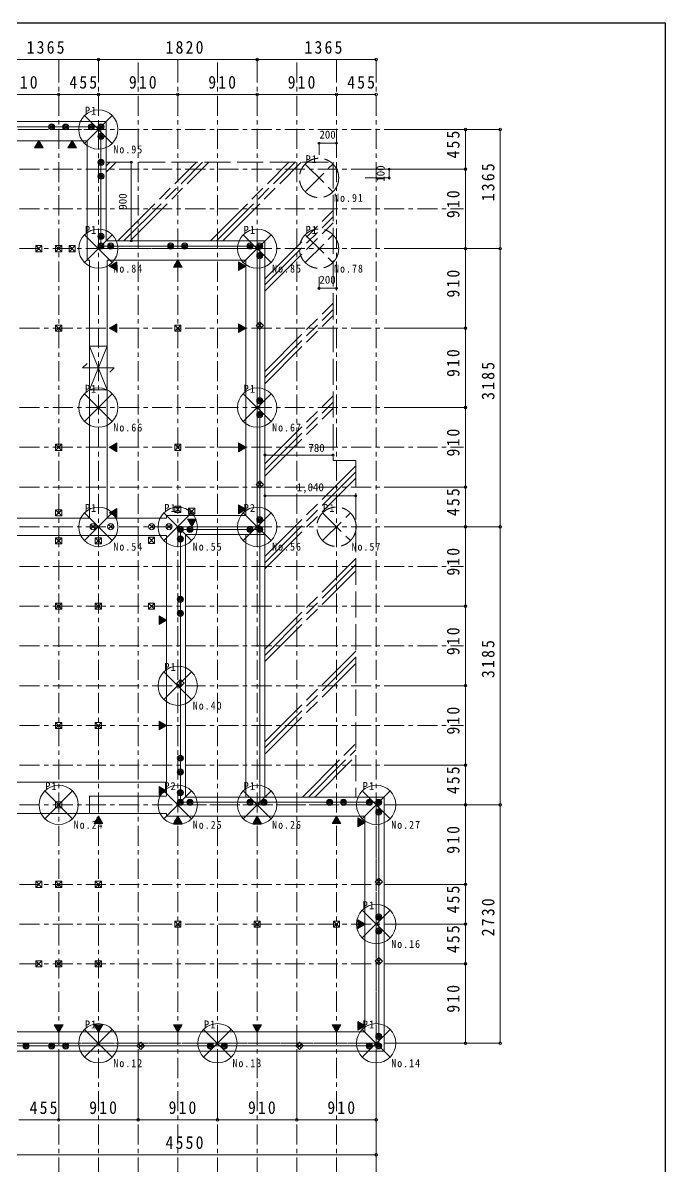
# Model space of a CAD drawing. Units: millimetres at full size, sheet at 1:50. Extents: x -17704 to 55037, y -1981 to 18549.
# Drawn here: x 47673 to 55037, y 5177 to 18270 of the extents above; entities that cross this region are included whole.
import ezdxf
from ezdxf.enums import TextEntityAlignment as Align

# ---------------------------------------------------------------- set-up
doc = ezdxf.new("R2010")
doc.units = ezdxf.units.MM
doc.header["$LTSCALE"] = 50
doc.header["$PDMODE"] = 32
doc.header["$PDSIZE"] = 25
for name, pattern in [('CHAIN', [18.5, 12, -1.5, 3.5, -1.5]), ('DASHED', [7.5, 6, -1.5]), ('USER2', [7.6, 4.6, -1, 1, -1])]:
    doc.linetypes.add(name, pattern=pattern)
for name, color, linetype, lineweight in [('0-1_画層21', 30, 'Continuous', 18), ('8-0', 9, 'Continuous', 18), ('F-0', 7, 'Continuous', 18)]:
    doc.layers.add(name, color=color, linetype=linetype, lineweight=lineweight)
doc.layers.add('5-0', color=7, linetype='Continuous')
doc.styles.add('ＭＳ ゴシック', font='')
doc.styles.get('ＭＳ ゴシック').set_extended_font_data('MS Gothic')

msp = doc.modelspace()

# ---------------------------------------------------------------- linework, layer by layer
at = {"layer": '0-1_画層21'}
for p, q in [((43444.27, 17138.82), (48629.26, 17138.82)), ((48629.26, 17138.82), (48629.26, 15773.83)), ((48409.26, 16918.82), (45454.26, 16918.82)), ((48409.26, 15553.83), (48409.26, 16918.82)), ((48629.26, 15773.83), (50449.26, 15773.83)), ((48629.26, 15773.83), (50449.26, 15773.83)), ((50449.26, 15773.83), (50449.26, 12408.83)), ((48639.26, 15553.83), (48639.26, 12598.83)), ((50229.26, 15553.83), (48639.26, 15553.83)), ((50229.26, 12628.83), (50229.26, 15553.83)), ((48639.26, 14068.83), (48439.26, 14568.83)), ((48639.26, 14568.83), (48439.26, 14068.82)), ((48439.26, 14568.83), (48639.26, 14568.83)), ((48639.26, 14068.83), (48439.26, 14068.83)), ((48639.26, 12598.83), (49319.26, 12598.83)), ((49319.26, 12628.83), (50229.26, 12628.83)), ((49319.26, 12598.83), (49319.26, 12628.83)), ((49319.26, 12398.83), (47274.26, 12398.83)), ((49319.26, 9413.83), (49319.26, 12398.83)), ((50229.26, 9403.83), (50229.26, 12408.83)), ((50449.26, 12408.83), (50449.26, 9403.83)), ((47274.26, 9573.83), (48539.26, 9573.83)), ((48439.26, 9573.83), (49319.26, 9573.83)), ((48439.26, 9413.83), (49319.26, 9413.83)), ((48439.26, 9213.83), (48439.26, 9413.83)), ((49539.26, 9403.83), (51814.25, 9403.83)), ((51814.25, 9403.83), (51814.25, 6493.84)), ((48439.26, 9213.83), (47274.26, 9213.83)), ((49319.26, 9213.83), (48439.26, 9213.83)), ((51594.25, 9183.83), (49319.26, 9183.83)), ((51594.25, 6713.84), (51594.25, 9183.83)), ((42269.27, 6713.84), (51594.25, 6713.84)), ((51814.25, 6493.84), (32069.28, 6493.84))]:
    msp.add_line(p, q, dxfattribs=at)
at = {"layer": '0-1_画層21', "color": 7}
for p, q in [((51069.3, 16891.37), (51269.25, 16891.37)), ((51069.3, 16758.51), (51069.3, 16891.37)), ((51269.25, 16758.51), (51269.25, 16891.37)), ((48916.46, 15773.83), (48916.46, 16673.83)), ((51872.97, 16593.82), (51599.05, 16593.82)), ((51872.97, 16593.82), (51872.97, 16493.82)), ((51872.97, 16493.82), (51599.05, 16493.82)), ((51069.3, 15229.88), (51069.3, 15362.74)), ((51269.25, 15229.88), (51269.25, 15362.74)), ((51069.3, 15229.88), (51269.25, 15229.88)), ((50449.26, 13319.56), (51229.26, 13319.56)), ((50449.26, 12852.92), (51489.26, 12852.92))]:
    msp.add_line(p, q, dxfattribs=at)
at = {"layer": '0-1_画層21', "color": 150, "linetype": 'DASHED'}
for p, q in [((48629.26, 16673.83), (51229.26, 16673.83)), ((51229.26, 16673.83), (51229.26, 13258.83)), ((51489.26, 13258.83), (51229.26, 13258.83)), ((51489.26, 13258.83), (51489.26, 9403.83))]:
    msp.add_line(p, q, dxfattribs=at)
at = {"layer": '0-1_画層21', "color": 150, "linetype": 'CHAIN'}
for p, q in [((48629.26, 16559.96), (48743.13, 16673.83)), ((48629.26, 16630.67), (48672.42, 16673.83)), ((48762.37, 15773.83), (49662.37, 16673.83)), ((48833.08, 15773.83), (49733.08, 16673.83)), ((48903.79, 15773.83), (49803.79, 16673.83)), ((49823.03, 15773.83), (50723.03, 16673.83)), ((49893.74, 15773.83), (50793.74, 16673.83)), ((49964.45, 15773.83), (50864.45, 16673.83)), ((50449.26, 15339.39), (51229.26, 16119.39)), ((50449.26, 15268.68), (51229.26, 16048.68)), ((50449.26, 15197.97), (51229.26, 15977.97)), ((50449.26, 14278.73), (51229.26, 15058.73)), ((50449.26, 14208.02), (51229.26, 14988.02)), ((50449.26, 14137.31), (51229.26, 14917.31)), ((50449.26, 13218.07), (51229.26, 13998.07)), ((50449.26, 13147.36), (51229.26, 13927.36)), ((50449.26, 13076.65), (51229.26, 13856.65)), ((50449.26, 12157.41), (51489.26, 13197.41)), ((50449.26, 12086.7), (51489.26, 13126.7)), ((50449.26, 12015.99), (51489.26, 13055.99)), ((50449.26, 11096.75), (51489.26, 12136.75)), ((50449.26, 11026.04), (51489.26, 12066.04)), ((50449.26, 10955.33), (51489.26, 11995.33)), ((50449.26, 10036.09), (51489.26, 11076.09)), ((50449.26, 9965.38), (51489.26, 11005.38)), ((50449.26, 9894.67), (51489.26, 10934.67)), ((50877.66, 9403.83), (51489.26, 10015.43)), ((50948.37, 9403.83), (51489.26, 9944.72)), ((51019.08, 9403.83), (51489.26, 9874.01))]:
    msp.add_line(p, q, dxfattribs=at)
at = {"layer": '0-1_画層21'}
for points in [[(47274.26, 12598.83), (48439.26, 12598.83), (48439.26, 15553.83)], [(50449.26, 12408.83), (49539.26, 12408.83), (49539.26, 9403.83)]]:
    msp.add_lwpolyline(points, dxfattribs=at)
at = {"layer": '0-1_画層21', "color": 7}
for p in [(51069.3, 16891.37), (51269.25, 16891.37), (48916.46, 16673.83), (51872.97, 16593.82), (51872.97, 16493.82), (48916.46, 15773.83), (51069.3, 15229.88), (51269.25, 15229.88), (50449.26, 13319.56), (51229.26, 13319.56), (50449.26, 12852.92), (51489.26, 12852.92)]:
    msp.add_point(p, dxfattribs=at)
at = {"layer": '5-0'}
for p, q in [((26473.09, 18269.53), (55036.98, 18269.53)), ((55036.98, 18269.53), (55036.98, -1981.01))]:
    msp.add_line(p, q, dxfattribs=at)
at = {"layer": '8-0'}
for p, q in [((47174.26, 17849.36), (48539.26, 17849.36)), ((48084.26, 17849.36), (48084.26, 17748.55)), ((48084.26, 17849.36), (48084.26, 17748.55)), ((48539.26, 17849.36), (50359.26, 17849.36)), ((48539.26, 17849.36), (48539.26, 17748.55)), ((48539.26, 17849.36), (48539.26, 17748.55)), ((48539.26, 17849.36), (48539.26, 17748.55)), ((48539.26, 17849.36), (48539.26, 17748.55)), ((49449.26, 17849.36), (49449.26, 17748.55)), ((49449.26, 17849.36), (49449.26, 17748.55)), ((50359.26, 17849.36), (51724.25, 17849.36)), ((50359.26, 17849.36), (50359.26, 17748.55)), ((50359.26, 17849.36), (50359.26, 17748.55)), ((50359.26, 17849.36), (50359.26, 17748.55)), ((50359.26, 17849.36), (50359.26, 17748.55)), ((51269.25, 17849.36), (51269.25, 17748.55)), ((51269.25, 17849.36), (51269.25, 17748.55)), ((51724.25, 17849.36), (51724.25, 17748.55)), ((51724.25, 17849.36), (51724.25, 17748.55)), ((47174.26, 17449.36), (48084.26, 17449.36)), ((48084.26, 17449.36), (48539.26, 17449.36)), ((48539.26, 17449.36), (49449.26, 17449.36)), ((49449.26, 17449.36), (50359.26, 17449.36)), ((50359.26, 17449.36), (51269.25, 17449.36)), ((51269.25, 17449.36), (51724.25, 17449.36)), ((53146.62, 17048.82), (51946.62, 17048.82)), ((52746.62, 17048.82), (51946.62, 17048.82)), ((52746.62, 16593.82), (52746.62, 17048.82)), ((53146.62, 15683.83), (53146.62, 17048.82)), ((47810.17, 16837.22), (47871.41, 16898.45)), ((47821.41, 16862.6), (47866.23, 16907.42)), ((47840.73, 16896.06), (47861.05, 16916.39)), ((48192.67, 16837.22), (48253.91, 16898.45)), ((48203.91, 16862.6), (48248.73, 16907.42)), ((48223.23, 16896.06), (48243.55, 16916.39)), ((47824.32, 16837.22), (47876.58, 16889.49)), ((47838.46, 16837.22), (47881.76, 16880.52)), ((47852.6, 16837.22), (47886.94, 16871.56)), ((47866.74, 16837.22), (47892.11, 16862.59)), ((47880.88, 16837.22), (47897.29, 16853.63)), ((47895.03, 16837.22), (47902.46, 16844.66)), ((48206.82, 16837.22), (48259.08, 16889.49)), ((48220.96, 16837.22), (48264.26, 16880.52)), ((48235.1, 16837.22), (48269.44, 16871.56)), ((48249.24, 16837.22), (48274.61, 16862.59)), ((48263.38, 16837.22), (48279.79, 16853.63)), ((48277.53, 16837.22), (48284.96, 16844.66)), ((52746.62, 16593.82), (51946.62, 16593.82)), ((52746.62, 16593.82), (51946.62, 16593.82)), ((52746.62, 15683.83), (52746.62, 16593.82)), ((47821.76, 15648.83), (47891.76, 15718.83)), ((47891.76, 15648.83), (47821.76, 15718.83)), ((48049.26, 15648.83), (48119.26, 15718.83)), ((48119.26, 15648.83), (48049.26, 15718.83)), ((48204.26, 15648.83), (48274.26, 15718.83)), ((48274.26, 15648.83), (48204.26, 15718.83)), ((53146.62, 15683.83), (51946.62, 15683.83)), ((53146.62, 15683.83), (51946.62, 15683.83)), ((52746.62, 15683.83), (51946.62, 15683.83)), ((52746.62, 15683.83), (51946.62, 15683.83)), ((52746.62, 14773.83), (52746.62, 15683.83)), ((53146.62, 12498.83), (53146.62, 15683.83)), ((48439.26, 15553.83), (48409.26, 15553.83)), ((48671.7, 15479.53), (48692.02, 15499.85)), ((48680.66, 15474.35), (48725.48, 15519.17)), ((48689.63, 15469.18), (48750.86, 15530.41)), ((48698.59, 15464), (48750.86, 15516.27)), ((48707.56, 15458.83), (48750.86, 15502.13)), ((48716.53, 15453.65), (48750.86, 15487.98)), ((48725.49, 15448.47), (48750.86, 15473.84)), ((48734.46, 15443.3), (48750.86, 15459.7)), ((49402.67, 15472.22), (49463.9, 15533.46)), ((49413.91, 15497.61), (49458.73, 15542.42)), ((49416.81, 15472.22), (49469.08, 15524.49)), ((49430.96, 15472.22), (49474.26, 15515.52)), ((49433.23, 15531.07), (49453.55, 15551.39)), ((49445.1, 15472.22), (49479.43, 15506.56)), ((49459.24, 15472.22), (49484.61, 15497.59)), ((49473.38, 15472.22), (49489.79, 15488.63)), ((49487.52, 15472.22), (49494.96, 15479.66)), ((50147.65, 15522.09), (50155.09, 15529.53)), ((50147.65, 15507.95), (50164.06, 15524.35)), ((50147.65, 15493.81), (50173.02, 15519.18)), ((50147.65, 15479.67), (50181.99, 15514)), ((50147.65, 15465.52), (50190.95, 15508.83)), ((50147.65, 15451.38), (50199.92, 15503.65)), ((50147.65, 15437.24), (50208.89, 15498.47)), ((50173.04, 15448.48), (50217.85, 15493.3)), ((50206.5, 15467.8), (50226.82, 15488.12)), ((48743.42, 15438.12), (48750.86, 15445.56)), ((48049.26, 14738.83), (48119.26, 14808.83)), ((48119.26, 14738.83), (48049.26, 14808.83)), ((48680.66, 14764.36), (48725.48, 14809.17)), ((48689.63, 14759.18), (48750.86, 14820.41)), ((48698.59, 14754), (48750.86, 14806.27)), ((49414.26, 14738.83), (49484.26, 14808.83)), ((49484.26, 14738.83), (49414.26, 14808.83)), ((50147.65, 14812.09), (50155.09, 14819.53)), ((50147.65, 14797.95), (50164.06, 14814.36)), ((50147.65, 14783.81), (50173.02, 14809.18)), ((50147.65, 14769.67), (50181.99, 14804)), ((50147.65, 14755.53), (50190.95, 14798.83)), ((50347.04, 14804.04), (50389.04, 14846.04)), ((50389.04, 14761.61), (50347.04, 14803.61)), ((50368.26, 14782.83), (50410.26, 14824.83)), ((50410.26, 14782.83), (50368.26, 14824.83)), ((50431.47, 14804.04), (50389.47, 14846.04)), ((50389.47, 14761.61), (50431.47, 14803.61)), ((48671.7, 14769.53), (48692.02, 14789.85)), ((48707.56, 14748.83), (48750.86, 14792.13)), ((48716.53, 14743.65), (48750.86, 14777.99)), ((48725.49, 14738.47), (48750.86, 14763.84)), ((48734.46, 14733.3), (48750.86, 14749.7)), ((48743.42, 14728.12), (48750.86, 14735.56)), ((50147.65, 14741.38), (50199.92, 14793.65)), ((50147.65, 14727.24), (50208.89, 14788.47)), ((50173.04, 14738.48), (50217.85, 14783.3)), ((50206.5, 14757.8), (50226.82, 14778.12)), ((52746.62, 14773.83), (51946.62, 14773.83)), ((52746.62, 14773.83), (51946.62, 14773.83)), ((52746.62, 13863.83), (52746.62, 14773.83)), ((48439.26, 14068.83), (48439.26, 14568.83)), ((48639.26, 14568.83), (48639.26, 14068.83)), ((48359.26, 14318.83), (48409.26, 14368.83)), ((48719.26, 14318.83), (48359.26, 14318.83)), ((48719.26, 14318.83), (48669.26, 14268.83)), ((52746.62, 13863.83), (51946.62, 13863.83)), ((52746.62, 13863.83), (51946.62, 13863.83)), ((52746.62, 12953.83), (52746.62, 13863.83)), ((48049.26, 13373.83), (48119.26, 13443.83)), ((48119.26, 13373.83), (48049.26, 13443.83)), ((48671.7, 13404.53), (48692.02, 13424.86)), ((48680.66, 13399.36), (48725.48, 13444.17)), ((48689.63, 13394.18), (48750.86, 13455.41)), ((48698.59, 13389), (48750.86, 13441.27)), ((48707.56, 13383.83), (48750.86, 13427.13)), ((48716.53, 13378.65), (48750.86, 13412.99)), ((48725.49, 13373.48), (48750.86, 13398.85)), ((48734.46, 13368.3), (48750.86, 13384.7)), ((48743.42, 13363.12), (48750.86, 13370.56)), ((49414.26, 13373.83), (49484.26, 13443.83)), ((49484.26, 13373.83), (49414.26, 13443.83)), ((50147.65, 13447.1), (50155.09, 13454.53)), ((50147.65, 13432.95), (50164.06, 13449.36)), ((50147.65, 13418.81), (50173.02, 13444.18)), ((50147.65, 13404.67), (50181.99, 13439)), ((50147.65, 13390.53), (50190.95, 13433.83)), ((50147.65, 13376.39), (50199.92, 13428.65)), ((50147.65, 13362.24), (50208.89, 13423.48)), ((50173.04, 13373.48), (50217.85, 13418.3)), ((50206.5, 13392.8), (50226.82, 13413.12)), ((50347.04, 12984.04), (50389.04, 13026.04)), ((50389.04, 12941.62), (50347.04, 12983.62)), ((50368.26, 12962.83), (50410.26, 13004.83)), ((50410.26, 12962.83), (50368.26, 13004.83)), ((50431.47, 12984.04), (50389.47, 13026.04)), ((50389.47, 12941.62), (50431.47, 12983.62)), ((52746.62, 12953.83), (51946.62, 12953.83)), ((52746.62, 12953.83), (51946.62, 12953.83)), ((52746.62, 12498.83), (52746.62, 12953.83)), ((48689.63, 12644.18), (48750.86, 12705.42)), ((49414.26, 12663.83), (49484.26, 12733.83)), ((49484.26, 12663.83), (49414.26, 12733.83)), ((49574.26, 12641.33), (49644.26, 12711.33)), ((49644.26, 12641.33), (49574.26, 12711.33)), ((50147.65, 12737.1), (50155.09, 12744.53)), ((50147.65, 12722.95), (50164.06, 12739.36)), ((50147.65, 12708.81), (50173.02, 12734.18)), ((50147.65, 12694.67), (50181.99, 12729.01)), ((50147.65, 12680.53), (50190.95, 12723.83)), ((50147.65, 12666.39), (50199.92, 12718.65)), ((50147.65, 12652.24), (50208.89, 12713.48)), ((50173.04, 12663.48), (50217.85, 12708.3)), ((50206.5, 12682.8), (50226.82, 12703.12)), ((48049.26, 12623.83), (48119.26, 12693.83)), ((48119.26, 12623.83), (48049.26, 12693.83)), ((48671.7, 12654.54), (48692.02, 12674.86)), ((48680.66, 12649.36), (48725.48, 12694.18)), ((48698.59, 12639.01), (48750.86, 12691.27)), ((48707.56, 12633.83), (48750.86, 12677.13)), ((48716.53, 12628.65), (48750.86, 12662.99)), ((48725.49, 12623.48), (48750.86, 12648.85)), ((48734.46, 12618.3), (48750.86, 12634.7)), ((48743.42, 12613.12), (48750.86, 12620.56)), ((49563.55, 12577.99), (49570.99, 12585.43)), ((49568.73, 12569.03), (49585.13, 12585.43)), ((49573.9, 12560.06), (49599.27, 12585.43)), ((49579.08, 12551.1), (49613.42, 12585.43)), ((49584.26, 12542.13), (49627.56, 12585.43)), ((49589.43, 12533.17), (49641.7, 12585.43)), ((49594.61, 12524.2), (49655.84, 12585.43)), ((48454.51, 12474.08), (48504.01, 12523.58)), ((48504.01, 12474.08), (48454.51, 12523.58)), ((48654.51, 12474.08), (48704.01, 12523.58)), ((48704.01, 12474.08), (48654.51, 12523.58)), ((49124.51, 12474.08), (49174.01, 12523.58)), ((49174.01, 12474.08), (49124.51, 12523.58)), ((49324.51, 12474.08), (49374.01, 12523.58)), ((49374.01, 12474.08), (49324.51, 12523.58)), ((49599.79, 12515.23), (49644.6, 12560.05)), ((49604.96, 12506.27), (49625.28, 12526.59)), ((50389.26, 12468.83), (50389.26, 9313.83)), ((53146.62, 12498.83), (51946.62, 12498.83)), ((53146.62, 12498.83), (51946.62, 12498.83)), ((52746.62, 12498.83), (51946.62, 12498.83)), ((52746.62, 12498.83), (51946.62, 12498.83)), ((52746.62, 11588.83), (52746.62, 12498.83)), ((53146.62, 9313.83), (53146.62, 12498.83)), ((48049.26, 12303.83), (48119.26, 12373.83)), ((48119.26, 12303.83), (48049.26, 12373.83)), ((48504.26, 12303.83), (48574.26, 12373.83)), ((48574.26, 12303.83), (48504.26, 12373.83)), ((49114.26, 12308.06), (49184.26, 12378.06)), ((49184.26, 12308.06), (49114.26, 12378.06)), ((48049.26, 11553.83), (48119.26, 11623.83)), ((48119.26, 11553.83), (48049.26, 11623.83)), ((48504.26, 11553.83), (48574.26, 11623.83)), ((48574.26, 11553.83), (48504.26, 11623.83)), ((49114.26, 11553.83), (49184.26, 11623.83)), ((49184.26, 11553.83), (49114.26, 11623.83)), ((52746.62, 11588.83), (51946.62, 11588.83)), ((52746.62, 11588.83), (51946.62, 11588.83)), ((52746.62, 10678.83), (52746.62, 11588.83)), ((49237.65, 11467.1), (49245.09, 11474.54)), ((49237.65, 11452.96), (49254.06, 11469.36)), ((49237.65, 11438.81), (49263.02, 11464.18)), ((49237.65, 11424.67), (49271.99, 11459.01)), ((49237.65, 11410.53), (49280.96, 11453.83)), ((49237.65, 11396.39), (49289.92, 11448.65)), ((49237.65, 11382.25), (49298.89, 11443.48)), ((49263.04, 11393.49), (49307.85, 11438.3)), ((49296.5, 11412.8), (49316.82, 11433.13)), ((49437.04, 10709.05), (49479.04, 10751.05)), ((49521.47, 10709.05), (49479.47, 10751.05)), ((49479.04, 10666.62), (49437.04, 10708.62)), ((49458.26, 10687.83), (49500.26, 10729.83)), ((49500.26, 10687.83), (49458.26, 10729.83)), ((49479.47, 10666.62), (49521.47, 10708.62)), ((52746.62, 10678.83), (51946.62, 10678.83)), ((52746.62, 10678.83), (51946.62, 10678.83)), ((52746.62, 9768.83), (52746.62, 10678.83)), ((48049.26, 10188.83), (48119.26, 10258.83)), ((48119.26, 10188.83), (48049.26, 10258.83)), ((48504.26, 10188.83), (48574.26, 10258.83)), ((48574.26, 10188.83), (48504.26, 10258.83)), ((49237.65, 10262.1), (49245.09, 10269.54)), ((49237.65, 10247.96), (49254.06, 10264.36)), ((49237.65, 10233.82), (49263.02, 10259.19)), ((49237.65, 10219.67), (49271.99, 10254.01)), ((49237.65, 10205.53), (49280.96, 10248.83)), ((49237.65, 10191.39), (49289.92, 10243.66)), ((49237.65, 10177.25), (49298.89, 10238.48)), ((49263.04, 10188.49), (49307.85, 10233.3)), ((49296.5, 10207.81), (49316.82, 10228.13)), ((52746.62, 9768.83), (51946.62, 9768.83)), ((52746.62, 9768.83), (51946.62, 9768.83)), ((52746.62, 9313.83), (52746.62, 9768.83)), ((49237.65, 9512.1), (49245.09, 9519.54)), ((49237.65, 9497.96), (49254.06, 9514.36)), ((49237.65, 9483.82), (49263.02, 9509.19)), ((49237.65, 9469.67), (49271.99, 9504.01)), ((49237.65, 9455.53), (49280.96, 9498.83)), ((49237.65, 9441.39), (49289.92, 9493.66)), ((49237.65, 9427.25), (49298.89, 9488.48)), ((49263.04, 9438.49), (49307.85, 9483.3)), ((49296.5, 9457.81), (49316.82, 9478.13)), ((49479.26, 9343.83), (51754.25, 9343.83)), ((53146.62, 9313.83), (51946.62, 9313.83)), ((53146.62, 9313.83), (51946.62, 9313.83)), ((52746.62, 9313.83), (51946.62, 9313.83)), ((52746.62, 9313.83), (51946.62, 9313.83)), ((52746.62, 8403.84), (52746.62, 9313.83)), ((53146.62, 6583.84), (53146.62, 9313.83)), ((48503.91, 9127.61), (48548.73, 9172.43)), ((48523.23, 9161.07), (48543.55, 9181.4)), ((49319.26, 9183.83), (49319.26, 9213.83)), ((49413.91, 9127.61), (49458.73, 9172.43)), ((49433.23, 9161.07), (49453.55, 9181.4)), ((50323.91, 9127.61), (50368.73, 9172.43)), ((50343.23, 9161.07), (50363.55, 9181.4)), ((51233.91, 9127.61), (51278.73, 9172.43)), ((51253.23, 9161.07), (51273.55, 9181.4)), ((48492.67, 9102.23), (48553.91, 9163.46)), ((48506.81, 9102.23), (48559.08, 9154.5)), ((48520.96, 9102.23), (48564.26, 9145.53)), ((48535.1, 9102.23), (48569.43, 9136.57)), ((48549.24, 9102.23), (48574.61, 9127.6)), ((48563.38, 9102.23), (48579.79, 9118.64)), ((48577.53, 9102.23), (48584.96, 9109.67)), ((49402.67, 9102.23), (49463.9, 9163.46)), ((49416.81, 9102.23), (49469.08, 9154.5)), ((49430.96, 9102.23), (49474.26, 9145.53)), ((49445.1, 9102.23), (49479.43, 9136.57)), ((49459.24, 9102.23), (49484.61, 9127.6)), ((49473.38, 9102.23), (49489.79, 9118.64)), ((49487.52, 9102.23), (49494.96, 9109.67)), ((50312.67, 9102.23), (50373.9, 9163.46)), ((50326.81, 9102.23), (50379.08, 9154.5)), ((50340.95, 9102.23), (50384.26, 9145.53)), ((50355.1, 9102.23), (50389.43, 9136.57)), ((50369.24, 9102.23), (50394.61, 9127.6)), ((50383.38, 9102.23), (50399.79, 9118.64)), ((50397.52, 9102.23), (50404.96, 9109.67)), ((51222.67, 9102.23), (51283.9, 9163.46)), ((51236.81, 9102.23), (51289.08, 9154.5)), ((51250.95, 9102.23), (51294.25, 9145.53)), ((51265.1, 9102.23), (51299.43, 9136.57)), ((51279.24, 9102.23), (51304.61, 9127.6)), ((51293.38, 9102.23), (51309.78, 9118.64)), ((51307.52, 9102.23), (51314.96, 9109.67)), ((51512.65, 9152.1), (51520.09, 9159.54)), ((51512.65, 9137.96), (51529.06, 9154.36)), ((51512.65, 9123.82), (51538.02, 9149.19)), ((51512.65, 9109.68), (51546.99, 9144.01)), ((51512.65, 9095.53), (51555.95, 9138.83)), ((51512.65, 9081.39), (51564.92, 9133.66)), ((51512.65, 9067.25), (51573.88, 9128.48)), ((51538.03, 9078.49), (51582.85, 9123.31)), ((51571.49, 9097.81), (51591.82, 9118.13)), ((47821.76, 8368.84), (47891.76, 8438.84)), ((47891.76, 8368.84), (47821.76, 8438.84)), ((48049.26, 8368.84), (48119.26, 8438.84)), ((48119.26, 8368.84), (48049.26, 8438.84)), ((48504.26, 8368.84), (48574.26, 8438.84)), ((48574.26, 8368.84), (48504.26, 8438.84)), ((51712.04, 8434.05), (51754.04, 8476.05)), ((51754.04, 8391.62), (51712.04, 8433.62)), ((51733.25, 8412.84), (51775.25, 8454.84)), ((51775.25, 8412.84), (51733.25, 8454.84)), ((51796.47, 8434.05), (51754.47, 8476.05)), ((51754.47, 8391.62), (51796.47, 8433.62)), ((52746.62, 8403.84), (51946.62, 8403.84)), ((52746.62, 8403.84), (51946.62, 8403.84)), ((52746.62, 7948.84), (52746.62, 8403.84)), ((51512.65, 7987.1), (51520.09, 7994.54)), ((51512.65, 7972.96), (51529.06, 7989.36)), ((49414.26, 7913.84), (49484.26, 7983.84)), ((49484.26, 7913.84), (49414.26, 7983.84)), ((50324.26, 7913.84), (50394.26, 7983.84)), ((50394.26, 7913.84), (50324.26, 7983.84)), ((51234.25, 7913.84), (51304.25, 7983.84)), ((51304.25, 7913.84), (51234.25, 7983.84)), ((51512.65, 7958.82), (51538.02, 7984.19)), ((51512.65, 7944.68), (51546.99, 7979.01)), ((51512.65, 7930.53), (51555.95, 7973.84)), ((51512.65, 7916.39), (51564.92, 7968.66)), ((51512.65, 7902.25), (51573.88, 7963.48)), ((51538.03, 7913.49), (51582.85, 7958.31)), ((51571.49, 7932.81), (51591.82, 7953.13)), ((52746.62, 7948.84), (51946.62, 7948.84)), ((52746.62, 7948.84), (51946.62, 7948.84)), ((52746.62, 7493.84), (52746.62, 7948.84)), ((47821.76, 7458.84), (47891.76, 7528.84)), ((47891.76, 7458.84), (47821.76, 7528.84)), ((48049.26, 7458.84), (48119.26, 7528.84)), ((48119.26, 7458.84), (48049.26, 7528.84)), ((48504.26, 7458.84), (48574.26, 7528.84)), ((48574.26, 7458.84), (48504.26, 7528.84)), ((51712.04, 7524.05), (51754.04, 7566.05)), ((51754.04, 7481.62), (51712.04, 7523.62)), ((51733.25, 7502.84), (51775.25, 7544.84)), ((51775.25, 7502.84), (51733.25, 7544.84)), ((51796.47, 7524.05), (51754.47, 7566.05)), ((51754.47, 7481.62), (51796.47, 7523.62)), ((52746.62, 7493.84), (51946.62, 7493.84)), ((52746.62, 7493.84), (51946.62, 7493.84)), ((52746.62, 6583.84), (52746.62, 7493.84)), ((51512.65, 6822.1), (51520.09, 6829.54)), ((51512.65, 6807.96), (51529.06, 6824.37)), ((51512.65, 6793.82), (51538.02, 6819.19)), ((51512.65, 6779.68), (51546.99, 6814.01)), ((51512.65, 6765.54), (51555.95, 6808.84)), ((48038.55, 6788), (48045.99, 6795.44)), ((48043.73, 6779.04), (48060.13, 6795.44)), ((48048.91, 6770.07), (48074.28, 6795.44)), ((48054.08, 6761.1), (48088.42, 6795.44)), ((48059.26, 6752.14), (48102.56, 6795.44)), ((48064.44, 6743.17), (48116.7, 6795.44)), ((48069.61, 6734.21), (48130.84, 6795.44)), ((48074.79, 6725.24), (48119.6, 6770.06)), ((48079.96, 6716.28), (48100.29, 6736.6)), ((48493.55, 6788), (48500.99, 6795.44)), ((48498.73, 6779.04), (48515.13, 6795.44)), ((48503.91, 6770.07), (48529.28, 6795.44)), ((48509.08, 6761.1), (48543.42, 6795.44)), ((48514.26, 6752.14), (48557.56, 6795.44)), ((48519.43, 6743.17), (48571.7, 6795.44)), ((48524.61, 6734.21), (48585.84, 6795.44)), ((48529.79, 6725.24), (48574.6, 6770.06)), ((48534.96, 6716.28), (48555.29, 6736.6)), ((49403.55, 6788), (49410.99, 6795.44)), ((49408.73, 6779.04), (49425.13, 6795.44)), ((49413.9, 6770.07), (49439.27, 6795.44)), ((49419.08, 6761.1), (49453.42, 6795.44)), ((49424.26, 6752.14), (49467.56, 6795.44)), ((49429.43, 6743.17), (49481.7, 6795.44)), ((49434.61, 6734.21), (49495.84, 6795.44)), ((49439.79, 6725.24), (49484.6, 6770.06)), ((49444.96, 6716.28), (49465.28, 6736.6)), ((50313.55, 6788), (50320.99, 6795.44)), ((50318.73, 6779.04), (50335.13, 6795.44)), ((50323.9, 6770.07), (50349.27, 6795.44)), ((50329.08, 6761.1), (50363.42, 6795.44)), ((50334.26, 6752.14), (50377.56, 6795.44)), ((50339.43, 6743.17), (50391.7, 6795.44)), ((50344.61, 6734.21), (50405.84, 6795.44)), ((50349.79, 6725.24), (50394.6, 6770.06)), ((50354.96, 6716.28), (50375.28, 6736.6)), ((51223.55, 6788), (51230.99, 6795.44)), ((51228.73, 6779.04), (51245.13, 6795.44)), ((51233.9, 6770.07), (51259.27, 6795.44)), ((51239.08, 6761.1), (51273.41, 6795.44)), ((51244.25, 6752.14), (51287.56, 6795.44)), ((51249.43, 6743.17), (51301.7, 6795.44)), ((51254.61, 6734.21), (51315.84, 6795.44)), ((51259.78, 6725.24), (51304.6, 6770.06)), ((51264.96, 6716.28), (51285.28, 6736.6)), ((51512.65, 6751.39), (51564.92, 6803.66)), ((51512.65, 6737.25), (51573.88, 6798.48)), ((51538.03, 6748.49), (51582.85, 6793.31)), ((51571.49, 6767.81), (51591.82, 6788.13)), ((48982.04, 6554.05), (49024.04, 6596.05)), ((49024.04, 6511.62), (48982.04, 6553.62)), ((49003.26, 6532.84), (49045.26, 6574.84)), ((49045.26, 6532.84), (49003.26, 6574.84)), ((49066.47, 6554.05), (49024.47, 6596.05)), ((49024.47, 6511.62), (49066.47, 6553.62)), ((50802.04, 6554.05), (50844.04, 6596.05)), ((50844.04, 6511.62), (50802.04, 6553.62)), ((50823.26, 6532.84), (50865.26, 6574.84)), ((50865.26, 6532.84), (50823.26, 6574.84)), ((50886.47, 6554.05), (50844.47, 6596.05)), ((50844.47, 6511.62), (50886.47, 6553.62)), ((53146.62, 6583.84), (51946.62, 6583.84)), ((52746.62, 6583.84), (51946.62, 6583.84)), ((48084.26, 5706.81), (48084.26, 6506.81)), ((48084.26, 5706.81), (48084.26, 6506.81)), ((48994.26, 5706.81), (48994.26, 6506.81)), ((48994.26, 5706.81), (48994.26, 6506.81)), ((49904.26, 5706.81), (49904.26, 6506.81)), ((49904.26, 5706.81), (49904.26, 6506.81)), ((50814.26, 5706.81), (50814.26, 6506.81)), ((50814.26, 5706.81), (50814.26, 6506.81)), ((51724.25, 5306.81), (51724.25, 6506.81)), ((51724.25, 5706.81), (51724.25, 6506.81)), ((51724.25, 4850.27), (51724.25, 6250.27)), ((47629.26, 5706.81), (48084.26, 5706.81)), ((48084.26, 5706.81), (48994.26, 5706.81)), ((48994.26, 5706.81), (49904.26, 5706.81)), ((49904.26, 5706.81), (50814.26, 5706.81)), ((50814.26, 5706.81), (51724.25, 5706.81)), ((47174.26, 5306.81), (51724.25, 5306.81))]:
    msp.add_line(p, q, dxfattribs=at)
at = {"layer": '8-0', "linetype": 'USER2'}
for p, q in [((48084.26, 4665.27), (48084.26, 17849.36)), ((48539.26, 4665.27), (48539.26, 17849.36)), ((48994.26, 4665.27), (48994.26, 17849.36)), ((49449.26, 4665.27), (49449.26, 17849.36)), ((49904.26, 4665.27), (49904.26, 17849.36)), ((50359.26, 4665.27), (50359.26, 17849.36)), ((50814.26, 4665.27), (50814.26, 17849.36)), ((51269.25, 4665.27), (51269.25, 17849.36)), ((51724.25, 4665.27), (51724.25, 17849.36)), ((29396.01, 17048.82), (52724.25, 17048.82)), ((29396.01, 16593.82), (52724.25, 16593.82)), ((29396.01, 16593.82), (52724.25, 16593.82)), ((29396.01, 16138.82), (52724.25, 16138.82)), ((29396.01, 15683.83), (52724.25, 15683.83)), ((29396.01, 14773.83), (52724.25, 14773.83)), ((29396.01, 13863.83), (52724.25, 13863.83)), ((29396.01, 13408.83), (52724.25, 13408.83)), ((29396.01, 12953.83), (52724.25, 12953.83)), ((29396.01, 12498.83), (52724.25, 12498.83)), ((29396.01, 12043.83), (52724.25, 12043.83)), ((29396.01, 11588.83), (52724.25, 11588.83)), ((29396.01, 11133.83), (52724.25, 11133.83)), ((29396.01, 10678.83), (52724.25, 10678.83)), ((29396.01, 10223.83), (52724.25, 10223.83)), ((29396.01, 9768.83), (52724.25, 9768.83)), ((29396.01, 9313.83), (52724.25, 9313.83)), ((29396.01, 8403.84), (52724.25, 8403.84)), ((29396.01, 7948.84), (52724.25, 7948.84)), ((29396.01, 7493.84), (52724.25, 7493.84)), ((29396.01, 6583.84), (52724.25, 6583.84))]:
    msp.add_line(p, q, dxfattribs=at)
msp.add_lwpolyline([(32159.28, 14773.83), (38529.27, 14773.83), (38529.27, 16593.82), (40804.27, 16593.82), (40804.27, 10223.83), (43534.26, 10223.83), (43534.26, 17048.82), (48539.26, 17048.82), (48539.26, 15683.83), (50359.26, 15683.83), (50359.26, 12498.83), (49449.26, 12498.83), (49449.26, 9313.83), (51724.25, 9313.83), (51724.25, 6583.84), (32159.28, 6583.84)], close=True, dxfattribs=at)
at = {"layer": '8-0'}
for points in [[(43504.26, 10253.83), (43504.26, 17078.82), (48569.26, 17078.82), (48569.26, 15713.83), (50389.26, 15713.83), (50389.26, 12468.83), (49479.26, 12468.83), (49479.26, 9343.83)], [(51754.25, 9343.83), (51754.25, 6553.84), (32129.28, 6553.84), (31219.28, 6553.84)]]:
    msp.add_lwpolyline(points, dxfattribs=at)
for points in [[(47856.76, 16923.82), (47806.76, 16837.22), (47906.76, 16837.22)], [(48239.26, 16923.82), (48189.26, 16837.22), (48289.26, 16837.22)], [(47821.76, 15648.83), (47891.76, 15648.83), (47891.76, 15718.83), (47821.76, 15718.83)], [(48049.26, 15648.83), (48119.26, 15648.83), (48119.26, 15718.83), (48049.26, 15718.83)], [(48204.26, 15648.83), (48274.26, 15648.83), (48274.26, 15718.83), (48204.26, 15718.83)], [(48664.26, 15483.83), (48750.86, 15433.83), (48750.86, 15533.83)], [(49449.26, 15558.83), (49399.26, 15472.22), (49499.26, 15472.22)], [(50234.26, 15483.83), (50147.65, 15533.83), (50147.65, 15433.83)], [(48049.26, 14738.83), (48119.26, 14738.83), (48119.26, 14808.83), (48049.26, 14808.83)], [(48664.26, 14773.83), (48750.86, 14723.83), (48750.86, 14823.83)], [(49414.26, 14738.83), (49484.26, 14738.83), (49484.26, 14808.83), (49414.26, 14808.83)], [(50234.26, 14773.83), (50147.65, 14823.83), (50147.65, 14723.83)], [(48049.26, 13373.83), (48119.26, 13373.83), (48119.26, 13443.83), (48049.26, 13443.83)], [(48664.26, 13408.83), (48750.86, 13358.83), (48750.86, 13458.83)], [(49414.26, 13373.83), (49484.26, 13373.83), (49484.26, 13443.83), (49414.26, 13443.83)], [(50234.26, 13408.83), (50147.65, 13458.83), (50147.65, 13358.83)], [(48664.26, 12658.83), (48750.86, 12608.83), (48750.86, 12708.83)], [(49414.26, 12663.83), (49484.26, 12663.83), (49484.26, 12733.83), (49414.26, 12733.83)], [(49574.26, 12641.33), (49644.26, 12641.33), (49644.26, 12711.33), (49574.26, 12711.33)], [(50234.26, 12698.83), (50147.65, 12748.83), (50147.65, 12648.83)], [(48049.26, 12623.83), (48119.26, 12623.83), (48119.26, 12693.83), (48049.26, 12693.83)], [(49609.26, 12498.83), (49659.26, 12585.43), (49559.26, 12585.43)], [(48049.26, 12303.83), (48119.26, 12303.83), (48119.26, 12373.83), (48049.26, 12373.83)], [(48504.26, 12303.83), (48574.26, 12303.83), (48574.26, 12373.83), (48504.26, 12373.83)], [(49114.26, 12308.06), (49184.26, 12308.06), (49184.26, 12378.06), (49114.26, 12378.06)], [(48049.26, 11553.83), (48119.26, 11553.83), (48119.26, 11623.83), (48049.26, 11623.83)], [(48504.26, 11553.83), (48574.26, 11553.83), (48574.26, 11623.83), (48504.26, 11623.83)], [(49114.26, 11553.83), (49184.26, 11553.83), (49184.26, 11623.83), (49114.26, 11623.83)], [(49324.26, 11428.83), (49237.65, 11478.83), (49237.65, 11378.83)], [(48049.26, 10188.83), (48119.26, 10188.83), (48119.26, 10258.83), (48049.26, 10258.83)], [(48504.26, 10188.83), (48574.26, 10188.83), (48574.26, 10258.83), (48504.26, 10258.83)], [(49324.26, 10223.83), (49237.65, 10273.83), (49237.65, 10173.83)], [(49324.26, 9473.83), (49237.65, 9523.83), (49237.65, 9423.83)], [(48049.26, 9278.83), (48119.26, 9278.83), (48119.26, 9348.83), (48049.26, 9348.83)], [(48539.26, 9188.83), (48489.26, 9102.23), (48589.26, 9102.23)], [(49449.26, 9188.83), (49399.26, 9102.23), (49499.26, 9102.23)], [(50359.26, 9188.83), (50309.26, 9102.23), (50409.26, 9102.23)], [(51269.25, 9188.83), (51219.25, 9102.23), (51319.25, 9102.23)], [(51599.25, 9113.83), (51512.65, 9163.83), (51512.65, 9063.83)], [(47821.76, 8368.84), (47891.76, 8368.84), (47891.76, 8438.84), (47821.76, 8438.84)], [(48049.26, 8368.84), (48119.26, 8368.84), (48119.26, 8438.84), (48049.26, 8438.84)], [(48504.26, 8368.84), (48574.26, 8368.84), (48574.26, 8438.84), (48504.26, 8438.84)], [(51599.25, 7948.84), (51512.65, 7998.84), (51512.65, 7898.84)], [(49414.26, 7913.84), (49484.26, 7913.84), (49484.26, 7983.84), (49414.26, 7983.84)], [(50324.26, 7913.84), (50394.26, 7913.84), (50394.26, 7983.84), (50324.26, 7983.84)], [(51234.25, 7913.84), (51304.25, 7913.84), (51304.25, 7983.84), (51234.25, 7983.84)], [(47821.76, 7458.84), (47891.76, 7458.84), (47891.76, 7528.84), (47821.76, 7528.84)], [(48049.26, 7458.84), (48119.26, 7458.84), (48119.26, 7528.84), (48049.26, 7528.84)], [(48504.26, 7458.84), (48574.26, 7458.84), (48574.26, 7528.84), (48504.26, 7528.84)], [(51599.25, 6783.84), (51512.65, 6833.84), (51512.65, 6733.84)], [(48084.26, 6708.84), (48134.26, 6795.44), (48034.26, 6795.44)], [(48539.26, 6708.84), (48589.26, 6795.44), (48489.26, 6795.44)], [(49449.26, 6708.84), (49499.26, 6795.44), (49399.26, 6795.44)], [(50359.26, 6708.84), (50409.26, 6795.44), (50309.26, 6795.44)], [(51269.25, 6708.84), (51319.25, 6795.44), (51219.25, 6795.44)]]:
    msp.add_lwpolyline(points, close=True, dxfattribs=at)
for centre, radius in [((48539.26, 17849.36), 15), ((48539.26, 17849.36), 15), ((50359.26, 17849.36), 15), ((50359.26, 17849.36), 15), ((51724.25, 17849.36), 15), ((48084.26, 17449.36), 15), ((48084.26, 17449.36), 15), ((48539.26, 17449.36), 15), ((48539.26, 17449.36), 15), ((49449.26, 17449.36), 15), ((49449.26, 17449.36), 15), ((50359.26, 17449.36), 15), ((50359.26, 17449.36), 15), ((51269.25, 17449.36), 15), ((51269.25, 17449.36), 15), ((51724.25, 17449.36), 15), ((48004.26, 17078.82), 35), ((48004.26, 17078.82), 25), ((48004.26, 17078.82), 15), ((48004.26, 17078.82), 5), ((48164.26, 17078.82), 35), ((48164.26, 17078.82), 25), ((48164.26, 17078.82), 15), ((48164.26, 17078.82), 5), ((48459.26, 17078.82), 35), ((48459.26, 17078.82), 25), ((48459.26, 17078.82), 15), ((48459.26, 17078.82), 5), ((48569.26, 17078.82), 35), ((48569.26, 17078.82), 25), ((48569.26, 17078.82), 15), ((48569.26, 17078.82), 5), ((52746.62, 17048.82), 15), ((53146.62, 17048.82), 15), ((48569.26, 16968.82), 35), ((48569.26, 16968.82), 25), ((48569.26, 16968.82), 15), ((48569.26, 16968.82), 5), ((48569.26, 16673.82), 35), ((48569.26, 16673.82), 25), ((48569.26, 16673.82), 15), ((48569.26, 16673.82), 5), ((48569.26, 16513.82), 35), ((48569.26, 16513.82), 25), ((48569.26, 16513.82), 15), ((48569.26, 16513.82), 5), ((52746.62, 16593.82), 15), ((52746.62, 16593.82), 15), ((48569.26, 15823.83), 35), ((48569.26, 15823.83), 25), ((48569.26, 15713.83), 35), ((48569.26, 15713.83), 25), ((48569.26, 15823.83), 15), ((48569.26, 15713.83), 15), ((48569.26, 15823.83), 5), ((48569.26, 15713.83), 5), ((48679.26, 15713.83), 35), ((48679.26, 15713.83), 25), ((48679.26, 15713.83), 15), ((48679.26, 15713.83), 5), ((49369.26, 15713.83), 35), ((49369.26, 15713.83), 25), ((49369.26, 15713.83), 15), ((49369.26, 15713.83), 5), ((49529.26, 15713.83), 35), ((49529.26, 15713.83), 25), ((49529.26, 15713.83), 15), ((49529.26, 15713.83), 5), ((50279.26, 15713.83), 35), ((50279.26, 15713.83), 25), ((50279.26, 15713.83), 15), ((50279.26, 15713.83), 5), ((50389.26, 15713.83), 35), ((50389.26, 15713.83), 25), ((50389.26, 15713.83), 15), ((50389.26, 15713.83), 5), ((50389.26, 15603.83), 35), ((50389.26, 15603.83), 25), ((50389.26, 15603.83), 15), ((50389.26, 15603.83), 5), ((52746.62, 15683.83), 15), ((52746.62, 15683.83), 15), ((53146.62, 15683.83), 15), ((53146.62, 15683.83), 15), ((52746.62, 14773.83), 15), ((52746.62, 14773.83), 15), ((50389.26, 13943.83), 35), ((50389.26, 13943.83), 25), ((50389.26, 13943.83), 15), ((50389.26, 13943.83), 5), ((52746.62, 13863.83), 15), ((52746.62, 13863.83), 15), ((50389.26, 13783.83), 35), ((50389.26, 13783.83), 25), ((50389.26, 13783.83), 15), ((50389.26, 13783.83), 5), ((52746.62, 12953.83), 15), ((52746.62, 12953.83), 15), ((50389.26, 12578.83), 35), ((50389.26, 12578.83), 25), ((50389.26, 12578.83), 15), ((50389.26, 12578.83), 5), ((48479.26, 12498.83), 35), ((48679.26, 12498.83), 35), ((49149.26, 12498.83), 35), ((49349.26, 12498.83), 35), ((49479.26, 12468.83), 35), ((49479.26, 12468.83), 25), ((49479.26, 12468.83), 15), ((49479.26, 12468.83), 5), ((49589.26, 12468.83), 35), ((49589.26, 12468.83), 25), ((49589.26, 12468.83), 15), ((49589.26, 12468.83), 5), ((50279.26, 12468.83), 35), ((50279.26, 12468.83), 25), ((50279.26, 12468.83), 15), ((50279.26, 12468.83), 5), ((50389.26, 12468.83), 35), ((50389.26, 12468.83), 25), ((50389.26, 12468.83), 15), ((50389.26, 12468.83), 5), ((52746.62, 12498.83), 15), ((52746.62, 12498.83), 15), ((53146.62, 12498.83), 15), ((53146.62, 12498.83), 15), ((49479.26, 12358.83), 35), ((49479.26, 12358.83), 25), ((49479.26, 12358.83), 15), ((49479.26, 12358.83), 5), ((49479.26, 11668.83), 35), ((49479.26, 11668.83), 25), ((49479.26, 11668.83), 15), ((49479.26, 11668.83), 5), ((49479.26, 11508.83), 35), ((49479.26, 11508.83), 25), ((49479.26, 11508.83), 15), ((52746.62, 11588.83), 15), ((52746.62, 11588.83), 15), ((49479.26, 11508.83), 5), ((52746.62, 10678.83), 15), ((52746.62, 10678.83), 15), ((49479.26, 9848.83), 35), ((49479.26, 9848.83), 25), ((49479.26, 9848.83), 15), ((49479.26, 9848.83), 5), ((49479.26, 9688.83), 35), ((49479.26, 9688.83), 25), ((49479.26, 9688.83), 15), ((49479.26, 9688.83), 5), ((52746.62, 9768.83), 15), ((52746.62, 9768.83), 15), ((49479.26, 9453.83), 35), ((49479.26, 9453.83), 25), ((49479.26, 9453.83), 15), ((49479.26, 9453.83), 5), ((49479.26, 9343.83), 35), ((49479.26, 9343.83), 25), ((49479.26, 9343.83), 15), ((49479.26, 9343.83), 5), ((49589.26, 9343.83), 35), ((49589.26, 9343.83), 25), ((49589.26, 9343.83), 15), ((49589.26, 9343.83), 5), ((50279.26, 9343.83), 35), ((50279.26, 9343.83), 25), ((50279.26, 9343.83), 15), ((50279.26, 9343.83), 5), ((50439.26, 9343.83), 35), ((50439.26, 9343.83), 25), ((50439.26, 9343.83), 15), ((50439.26, 9343.83), 5), ((51189.25, 9343.83), 35), ((51189.25, 9343.83), 25), ((51189.25, 9343.83), 15), ((51189.25, 9343.83), 5), ((51349.25, 9343.83), 35), ((51349.25, 9343.83), 25), ((51349.25, 9343.83), 15), ((51349.25, 9343.83), 5), ((51644.25, 9343.83), 35), ((51644.25, 9343.83), 25), ((51644.25, 9343.83), 15), ((51644.25, 9343.83), 5), ((51754.25, 9343.83), 35), ((51754.25, 9343.83), 25), ((51754.25, 9343.83), 15), ((51754.25, 9343.83), 5), ((52746.62, 9313.83), 15), ((52746.62, 9313.83), 15), ((53146.62, 9313.83), 15), ((53146.62, 9313.83), 15), ((51754.25, 9233.83), 35), ((51754.25, 9233.83), 25), ((51754.25, 9233.83), 15), ((51754.25, 9233.83), 5), ((52746.62, 8403.84), 15), ((52746.62, 8403.84), 15), ((51754.25, 8028.84), 35), ((51754.25, 8028.84), 25), ((51754.25, 8028.84), 15), ((51754.25, 8028.84), 5), ((51754.25, 7868.84), 35), ((51754.25, 7868.84), 25), ((51754.25, 7868.84), 15), ((51754.25, 7868.84), 5), ((52746.62, 7948.84), 15), ((52746.62, 7948.84), 15), ((52746.62, 7493.84), 15), ((52746.62, 7493.84), 15), ((51754.25, 6663.84), 35), ((51754.25, 6663.84), 25), ((51754.25, 6663.84), 15), ((47709.26, 6553.84), 35), ((47709.26, 6553.84), 25), ((47709.26, 6553.84), 15), ((47709.26, 6553.84), 5), ((48004.26, 6553.84), 35), ((48004.26, 6553.84), 25), ((48004.26, 6553.84), 15), ((48004.26, 6553.84), 5), ((48164.26, 6553.84), 35), ((48164.26, 6553.84), 25), ((48164.26, 6553.84), 15), ((48164.26, 6553.84), 5), ((49824.26, 6553.84), 35), ((49824.26, 6553.84), 25), ((49824.26, 6553.84), 15), ((49824.26, 6553.84), 5), ((49984.26, 6553.84), 35), ((49984.26, 6553.84), 25), ((49984.26, 6553.84), 15), ((49984.26, 6553.84), 5), ((51644.25, 6553.84), 35), ((51644.25, 6553.84), 25), ((51644.25, 6553.84), 15), ((51644.25, 6553.84), 5), ((51754.25, 6553.84), 35), ((51754.25, 6553.84), 25), ((51754.25, 6553.84), 15), ((51754.25, 6663.84), 5), ((51754.25, 6553.84), 5), ((52746.62, 6583.84), 15), ((53146.62, 6583.84), 15), ((48084.26, 5706.81), 15), ((48084.26, 5706.81), 15), ((48994.26, 5706.81), 15), ((48994.26, 5706.81), 15), ((49904.26, 5706.81), 15), ((49904.26, 5706.81), 15), ((50814.26, 5706.81), 15), ((50814.26, 5706.81), 15), ((51724.25, 5706.81), 15), ((51724.25, 5306.81), 15)]:
    msp.add_circle(centre, radius, dxfattribs=at)
at = {"layer": 'F-0', "color": 5}
for p, q in [((48380.2, 16889.74), (48698.4, 17207.94)), ((48380.2, 17207.94), (48698.4, 16889.74)), ((48380.2, 15524.74), (48698.4, 15842.94)), ((48380.2, 15842.94), (48698.4, 15524.74)), ((50200.2, 15524.74), (50518.4, 15842.94)), ((50200.2, 15842.94), (50518.4, 15524.74)), ((48380.2, 13704.74), (48698.4, 14022.93)), ((48380.2, 14022.93), (48698.4, 13704.74)), ((50200.2, 13704.74), (50518.4, 14022.93)), ((50200.2, 14022.93), (50518.4, 13704.74)), ((48380.2, 12339.73), (48698.4, 12657.93)), ((48380.2, 12657.93), (48698.4, 12339.73)), ((49290.2, 12339.73), (49608.4, 12657.93)), ((49290.2, 12657.93), (49608.4, 12339.73)), ((49290.2, 10519.73), (49608.4, 10837.93)), ((49290.2, 10837.93), (49608.4, 10519.73)), ((47925.2, 9154.73), (48243.4, 9472.93)), ((47925.2, 9472.93), (48243.4, 9154.73)), ((50200.2, 9154.73), (50518.4, 9472.93)), ((50200.2, 9472.93), (50518.4, 9154.73)), ((51565.2, 9154.73), (51883.4, 9472.93)), ((51565.2, 9472.93), (51883.4, 9154.73)), ((51565.2, 7789.73), (51883.4, 8107.93)), ((51565.2, 8107.93), (51883.4, 7789.73)), ((48380.2, 6424.73), (48698.4, 6742.93)), ((48380.2, 6742.93), (48698.4, 6424.73)), ((49745.2, 6424.73), (50063.4, 6742.93)), ((49745.2, 6742.93), (50063.4, 6424.73)), ((51565.2, 6424.73), (51883.4, 6742.93)), ((51565.2, 6742.93), (51883.4, 6424.73))]:
    msp.add_line(p, q, dxfattribs=at)
at = {"layer": 'F-0', "color": 5, "linetype": 'DASHED'}
for p, q in [((50910.25, 16652.92), (51228.45, 16334.73)), ((50910.25, 16334.73), (51228.45, 16652.92)), ((50910.2, 15524.68), (51228.4, 15842.88)), ((50910.2, 15842.88), (51228.4, 15524.68)), ((51110.2, 12339.73), (51428.4, 12657.93)), ((51110.2, 12657.93), (51428.4, 12339.73))]:
    msp.add_line(p, q, dxfattribs=at)
at = {"layer": 'F-0', "color": 1}
for p, q in [((50200.2, 12339.73), (50518.4, 12657.93)), ((50200.2, 12657.93), (50518.4, 12339.73)), ((49290.2, 9154.73), (49608.4, 9472.93)), ((49290.2, 9472.93), (49608.4, 9154.73))]:
    msp.add_line(p, q, dxfattribs=at)
at = {"layer": 'F-0', "color": 5}
for centre in [(48539.3, 17048.84), (48539.3, 15683.84), (50359.3, 15683.84), (48539.3, 13863.83), (50359.3, 13863.83), (48539.3, 12498.83), (49449.3, 12498.83), (49449.3, 10678.83), (48084.3, 9313.83), (50359.3, 9313.83), (51724.3, 9313.83), (51724.3, 7948.83), (48539.3, 6583.83), (49904.3, 6583.83), (51724.3, 6583.83)]:
    msp.add_circle(centre, 225, dxfattribs=at)
at = {"layer": 'F-0', "color": 5, "linetype": 'DASHED'}
for centre in [(51069.35, 16493.82), (51069.3, 15683.78), (51269.3, 12498.83)]:
    msp.add_circle(centre, 225, dxfattribs=at)
at = {"layer": 'F-0', "color": 1}
for centre in [(50359.3, 12498.83), (49449.3, 9313.83)]:
    msp.add_circle(centre, 225, dxfattribs=at)

# ---------------------------------------------------------------- texts
at = {"layer": '0-1_画層21', "color": 7, "style": 'ＭＳ ゴシック'}
for s, p in [('200', (51073.1, 16916.37)), ('200', (51073.1, 15254.88)), ('780', (50946.82, 13328.48)), ('1,040', (50813.01, 12877.92))]:
    msp.add_text(s, height=91.64, dxfattribs=at).set_placement(p, align=Align.BOTTOM_LEFT)
for s, p in [('100', (51847.97, 16450.07)), ('900', (48891.46, 16130.08))]:
    msp.add_text(s, height=91.64, rotation=90, dxfattribs=at).set_placement(p, align=Align.BOTTOM_LEFT)
at = {"layer": '8-0', "color": 7, "char_height": 146.6, "attachment_point": 7, "style": 'ＭＳ ゴシック'}
for s, insert in [('\\T1.28;\\W0.9;1365', (47717.12, 17914.3)), ('\\T1.28;\\W0.9;1820', (49309.62, 17914.3)), ('\\T1.28;\\W0.9;1365', (50902.11, 17914.3)), ('\\T1.27;\\W0.9;910', (47524.51, 17514.3)), ('\\T1.27;\\W0.9;455', (48207.01, 17514.3)), ('\\T1.27;\\W0.9;910', (48889.51, 17514.3)), ('\\T1.27;\\W0.9;910', (49799.51, 17514.3)), ('\\T1.27;\\W0.9;910', (50709.51, 17514.3)), ('\\T1.27;\\W0.9;455', (51392.01, 17514.3)), ('\\T1.27;\\W0.9;455', (47752.01, 5771.75)), ('\\T1.27;\\W0.9;910', (48434.51, 5771.75)), ('\\T1.27;\\W0.9;910', (49344.51, 5771.75)), ('\\T1.27;\\W0.9;910', (50254.51, 5771.75)), ('\\T1.27;\\W0.9;910', (51164.51, 5771.75)), ('\\T1.28;\\W0.9;4550', (49309.62, 5371.75))]:
    msp.add_mtext(s, dxfattribs=dict(at, insert=insert))
at = {"layer": '8-0', "color": 7, "char_height": 146.6, "attachment_point": 7, "rotation": 90, "style": 'ＭＳ ゴシック'}
for s, insert in [('\\T1.27;\\W0.9;455', (52681.68, 16716.58)), ('\\T1.28;\\W0.9;1365', (53081.68, 16226.68)), ('\\T1.27;\\W0.9;910', (52681.68, 16034.08)), ('\\T1.27;\\W0.9;910', (52681.68, 15124.08)), ('\\T1.27;\\W0.9;910', (52681.68, 14214.08)), ('\\T1.28;\\W0.9;3185', (53081.68, 13951.69)), ('\\T1.27;\\W0.9;910', (52681.68, 13304.08)), ('\\T1.27;\\W0.9;455', (52681.68, 12621.58)), ('\\T1.27;\\W0.9;910', (52681.68, 11939.08)), ('\\T1.27;\\W0.9;910', (52681.68, 11029.08)), ('\\T1.28;\\W0.9;3185', (53081.68, 10766.69)), ('\\T1.27;\\W0.9;910', (52681.68, 10119.08)), ('\\T1.27;\\W0.9;455', (52681.68, 9436.59)), ('\\T1.27;\\W0.9;910', (52681.68, 8754.09)), ('\\T1.27;\\W0.9;455', (52681.68, 8071.59)), ('\\T1.28;\\W0.9;2730', (53081.68, 7809.19)), ('\\T1.27;\\W0.9;455', (52681.68, 7616.59)), ('\\T1.27;\\W0.9;910', (52681.68, 6934.09))]:
    msp.add_mtext(s, dxfattribs=dict(at, insert=insert))
at = {"layer": 'F-0', "char_height": 91.64, "attachment_point": 7, "style": 'ＭＳ ゴシック'}
for s, insert in [('\\T1.21;\\W0.95;P1', (48384.66, 17218.14)), ('\\T1.22;\\W0.9;No.95', (48711.88, 16773.64)), ('\\T1.21;\\W0.95;P1', (50914.71, 16663.12)), ('\\T1.22;\\W0.9;No.91', (51241.93, 16218.62)), ('\\T1.21;\\W0.95;P1', (48384.66, 15853.14)), ('\\T1.21;\\W0.95;P1', (50204.66, 15853.14)), ('\\T1.21;\\W0.95;P1', (50914.66, 15853.08)), ('\\T1.22;\\W0.9;No.84', (48711.88, 15408.63)), ('\\T1.22;\\W0.9;No.85', (50531.88, 15408.63)), ('\\T1.22;\\W0.9;No.78', (51241.88, 15408.58)), ('\\T1.21;\\W0.95;P1', (48384.66, 14033.13)), ('\\T1.21;\\W0.95;P1', (50204.66, 14033.13)), ('\\T1.22;\\W0.9;No.66', (48711.88, 13588.63)), ('\\T1.22;\\W0.9;No.67', (50531.88, 13588.63)), ('\\T1.21;\\W0.95;P1', (48384.66, 12668.13)), ('\\T1.21;\\W0.95;P1', (49294.66, 12668.13)), ('\\T1.21;\\W0.95;P2', (50204.66, 12668.13)), ('\\T1.21;\\W0.95;P1', (51114.66, 12668.13)), ('\\T1.22;\\W0.9;No.54', (48711.88, 12223.63)), ('\\T1.22;\\W0.9;No.55', (49621.88, 12223.63)), ('\\T1.22;\\W0.9;No.56', (50531.88, 12223.63)), ('\\T1.22;\\W0.9;No.57', (51441.88, 12223.63)), ('\\T1.21;\\W0.95;P1', (49294.66, 10848.13)), ('\\T1.22;\\W0.9;No.40', (49621.88, 10403.63)), ('\\T1.21;\\W0.95;P1', (47929.66, 9483.13)), ('\\T1.21;\\W0.95;P2', (49294.66, 9483.13)), ('\\T1.21;\\W0.95;P1', (50204.66, 9483.13)), ('\\T1.21;\\W0.95;P1', (51569.66, 9483.13)), ('\\T1.22;\\W0.9;No.24', (48256.88, 9038.63)), ('\\T1.22;\\W0.9;No.25', (49621.88, 9038.63)), ('\\T1.22;\\W0.9;No.26', (50531.88, 9038.63)), ('\\T1.22;\\W0.9;No.27', (51896.88, 9038.63)), ('\\T1.21;\\W0.95;P1', (51569.66, 8118.13)), ('\\T1.22;\\W0.9;No.16', (51896.88, 7673.63)), ('\\T1.21;\\W0.95;P1', (48384.66, 6753.13)), ('\\T1.21;\\W0.95;P1', (49749.66, 6753.13)), ('\\T1.21;\\W0.95;P1', (51569.66, 6753.13)), ('\\T1.22;\\W0.9;No.12', (48711.88, 6308.62)), ('\\T1.22;\\W0.9;No.13', (50076.88, 6308.62)), ('\\T1.22;\\W0.9;No.14', (51896.88, 6308.62))]:
    msp.add_mtext(s, dxfattribs=dict(at, insert=insert))

doc.saveas('drawing.dxf')
